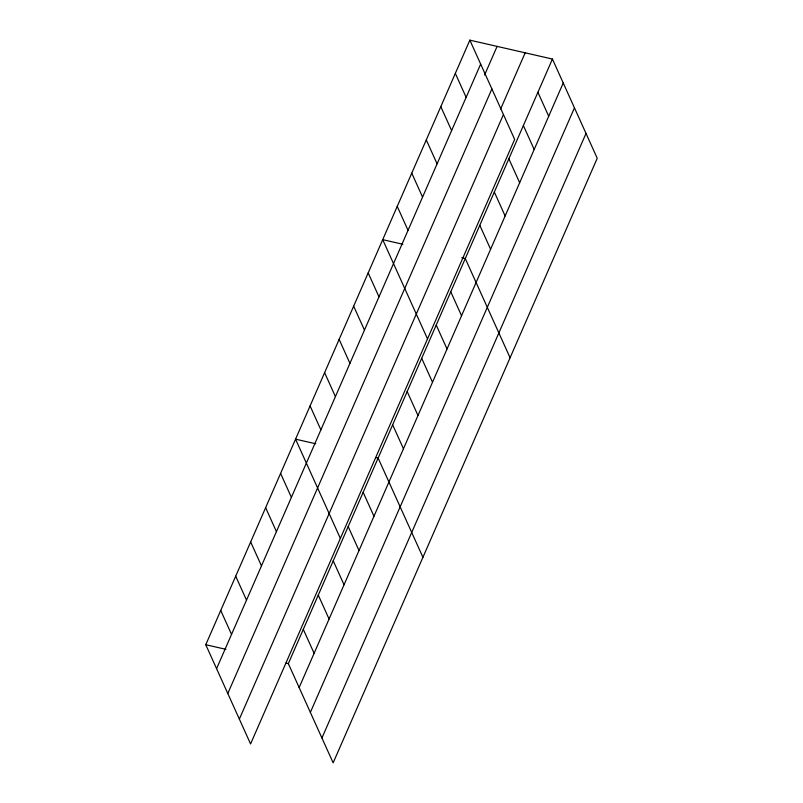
<?xml version="1.0" encoding="UTF-8"?>
<svg xmlns="http://www.w3.org/2000/svg" width="803" height="803" viewBox="0 0 803 803"><rect width="100%" height="100%" fill="white"/><g stroke="black" fill="none" stroke-linecap="round" stroke-linejoin="round"><path stroke-width="1.2" d="M469.855 40.15L514.663 139.391L250.576 743.949L205.769 644.719L469.855 40.15L552.424 59.051L597.231 158.281L333.145 762.85L288.337 663.609L552.424 59.051M216.579 668.648L480.666 64.089M484.58 75.05L497.107 46.383M227.791 693.501L491.888 88.932M500.63 108.997L525.172 52.807M239.354 719.107L503.441 114.538M299.148 687.549L563.234 82.98M310.359 712.402L574.456 107.833M321.923 737.997L586.009 133.439M402.845 244.263L382.71 239.655L427.517 338.896M461.725 257.743L465.278 258.556L510.086 357.787M315.699 443.768L295.554 439.161L340.362 538.401M375.754 457.519L378.123 458.061L422.93 557.302M205.769 644.719L225.904 649.326M285.968 663.067L288.337 663.609M537.9 92.295L548.71 116.234M523.375 125.549L534.186 149.488M508.851 158.803L519.661 182.733M455.331 73.404L466.141 97.334M494.327 192.047L505.137 215.987M440.807 106.648L451.617 130.588M479.803 225.302L490.603 249.241M426.283 139.903L437.093 163.842M411.758 173.157L422.569 197.086M450.754 291.8L461.554 315.74M397.234 206.401L408.044 230.341M436.23 325.054L447.03 348.994M421.695 358.309L432.506 382.238M368.186 272.91L378.986 296.849M407.171 391.553L417.982 415.492M353.661 306.164L364.462 330.093M392.647 424.807L403.457 448.747M339.137 339.408L349.937 363.347M324.613 372.662L335.413 396.602M363.157 492.319L373.967 516.259M310.078 405.916L320.889 429.846M348.191 526.577L359.001 550.517M333.235 560.835L344.035 584.775M280.598 473.419L291.399 497.358M318.269 595.093L329.069 619.033M265.632 507.677L276.433 531.616M303.303 629.351L314.103 653.291M250.666 541.945L261.467 565.874M235.701 576.203L246.511 600.132M220.735 610.461L231.545 634.39"/></g></svg>
